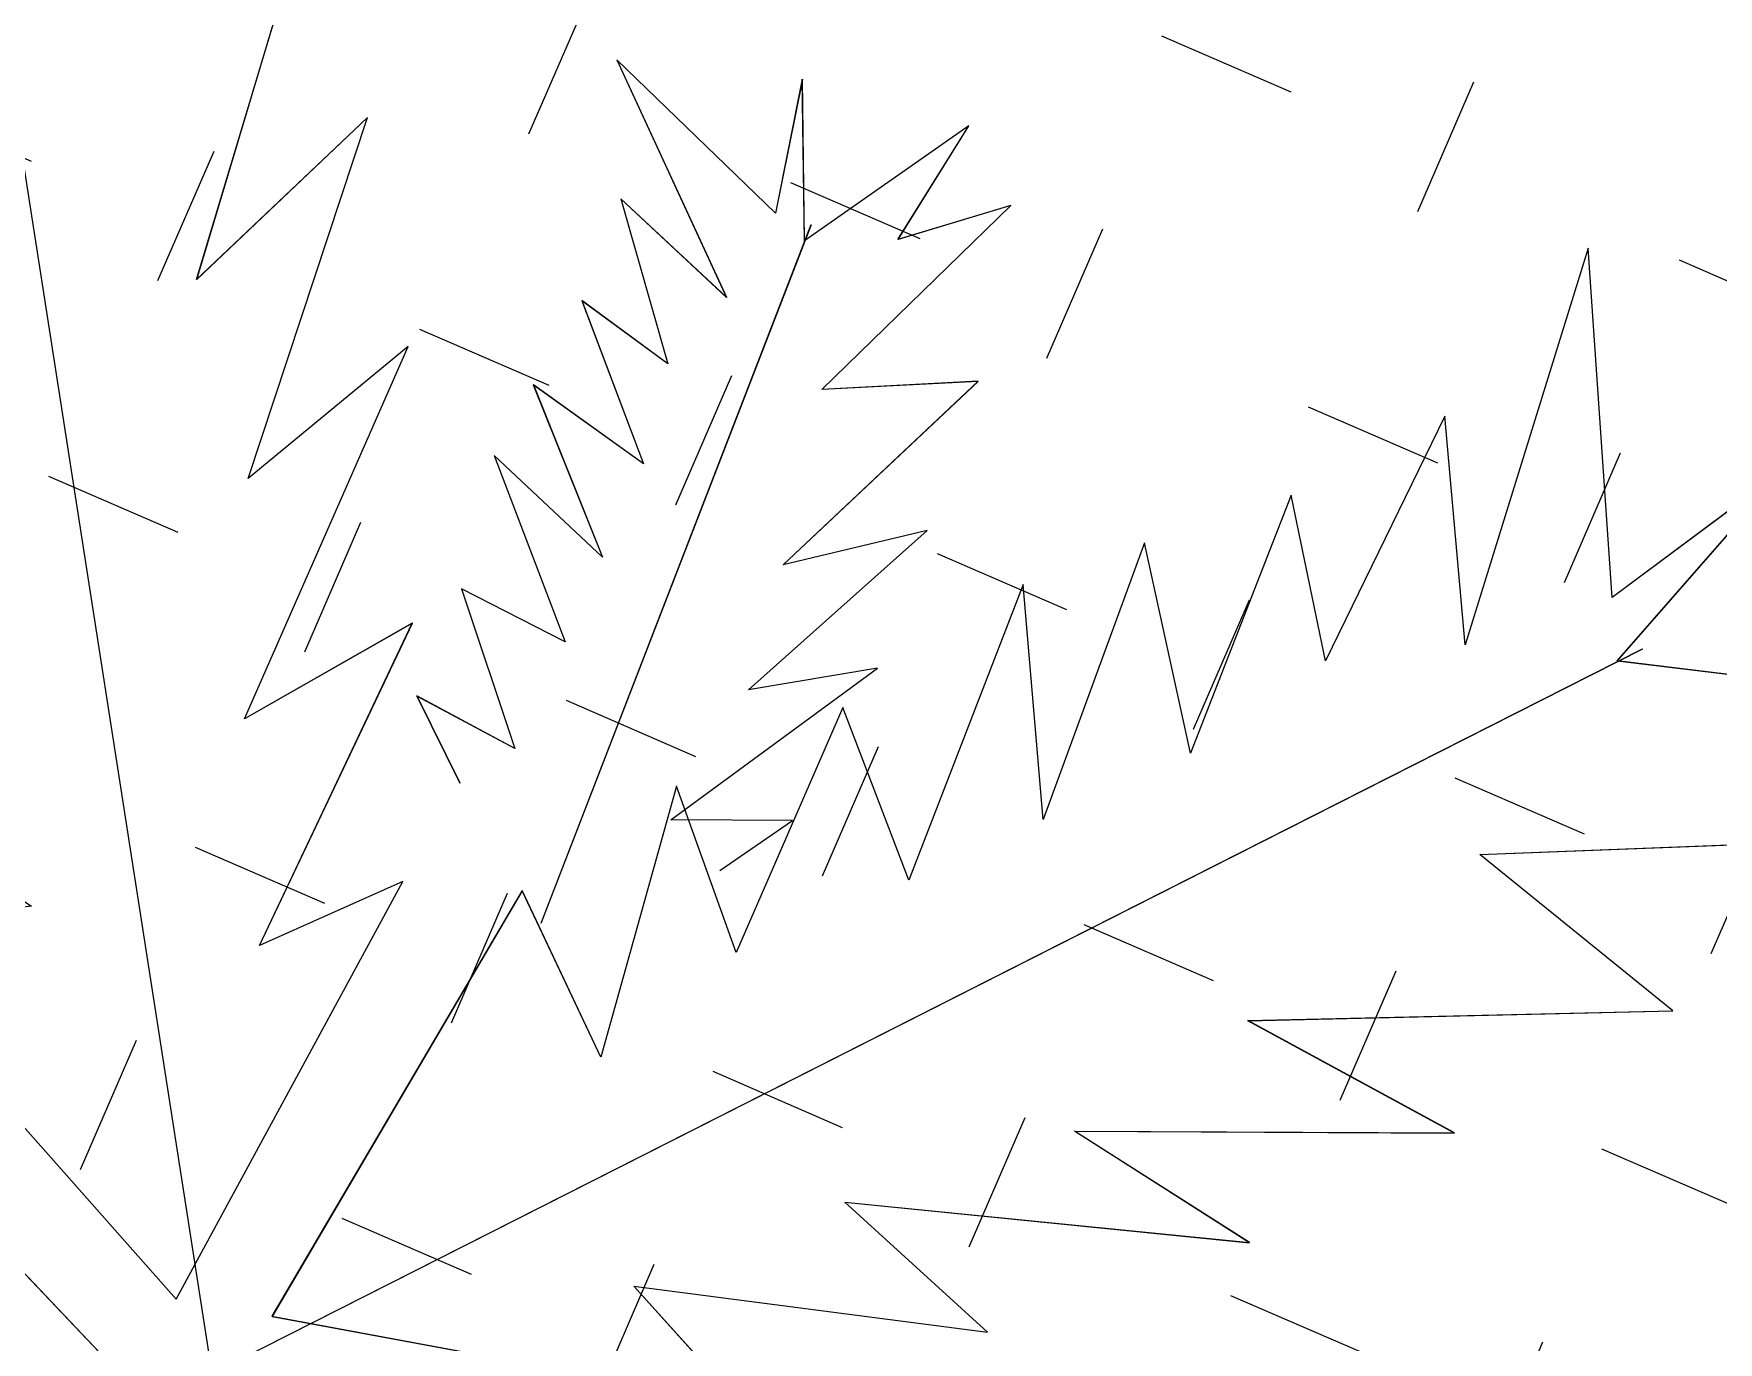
# Model space of a CAD drawing. Extents: x -2063571 to 559285, y 565862 to 1758715.
# Drawn here: x -2062798.11173 to -2062798.07411, y 566286.1186 to 566286.14782 of the extents above; entities that cross this region are included whole.
import ezdxf

# ---------------------------------------------------------------- set-up
doc = ezdxf.new("R2010")
doc.units = 0
doc.header["$MEASUREMENT"] = 0
for name, color, linetype, lineweight in [('CAY', 64, 'CONTINUOUS', 0), ('kichthuoc', 6, 'CONTINUOUS', 0), ('Lift', 1, 'CONTINUOUS', 0), ('Q-DUONG', 22, 'CONTINUOUS', 0)]:
    doc.layers.add(name, color=color, linetype=linetype, lineweight=lineweight)
pattern_1 = [(336.581345463, (-5630456.878, 1390305.53873), (0.328767986843, 0.130044649361), [0.125, -0.375]), (66.581345463, (-5630456.84548, 1390305.45654), (-0.130044649361, 0.328767986843), [0.125, -0.375])]

# ---------------------------------------------------------------- blocks, each defined once
blk = doc.blocks.new('cay CAU VUA')
at = {"layer": 'CAY'}
for p, q in [((-755.8692, 239.7561), (-758.66, 241.2337)), ((-756.9674, 239.7732), (-758.3981, 239.4143)), ((-755.8692, 239.7561), (-758.1368, 237.5585))]:
    blk.add_line(p, q, dxfattribs=at)
for points in [[(-758.9083, 241.7584), (-758.6114, 241.2063), (-759.1136, 241.2589), (-758.7079, 241.1262), (-759.2424, 240.6907), (-758.4647, 240.944), (-758.8096, 240.6514), (-758.2803, 240.7373), (-758.5077, 240.4938), (-757.9786, 240.6247), (-758.2644, 240.3117), (-757.7043, 240.4635), (-758.0595, 240.164), (-757.4544, 240.316), (-757.6572, 240.0138), (-757.1419, 240.1204), (-757.3414, 239.8355), (-756.8195, 240.0217), (-756.998, 239.7059), (-756.0291, 239.7871), (-756.4208, 240.6365), (-756.4887, 240.335), (-756.817, 240.9562), (-756.8637, 240.5787), (-757.2582, 241.2757), (-757.2389, 240.8675), (-757.6676, 241.4812), (-757.6135, 241.0212), (-758.1118, 241.6935), (-758.144, 241.2053), (-758.6456, 241.8602)], [(-757.2553, 240.0012), (-757.418, 240.061), (-757.2808, 239.8646), (-757.7593, 240.0248), (-757.5782, 239.8417), (-758.0376, 239.9485), (-757.8185, 239.7558), (-758.3351, 239.8607), (-758.1445, 239.6185), (-758.6554, 239.7138), (-758.4724, 239.5707), (-758.7355, 239.5555), (-758.3638, 239.422), (-758.6212, 239.235), (-758.3752, 239.3438), (-758.4421, 238.9146), (-758.1846, 239.3609), (-758.2228, 239.0786), (-758.0111, 239.3419), (-758.015, 239.132), (-757.8224, 239.4162), (-757.8243, 239.1493), (-757.626, 239.4564), (-757.6661, 239.1664), (-757.4468, 239.4926), (-757.4144, 239.2656), (-757.218, 239.5327), (-757.1914, 239.3152), (-757.1004, 239.4835)], [(-754.9264, 239.1331), (-755.758, 239.637), (-755.9404, 238.7196)], [(-757.6293, 237.2363), (-757.5475, 237.7662), (-757.3862, 237.4747), (-757.3471, 238.0183), (-757.1378, 237.6498), (-757.1091, 238.2294), (-756.934, 237.799), (-756.8916, 238.4215), (-756.6668, 238.1352), (-756.609, 238.6582), (-756.3997, 238.3804), (-756.4155, 238.9343), (-756.1703, 238.667), (-755.9481, 239.6135), (-756.8769, 239.5035), (-756.6112, 239.3458), (-757.3034, 239.2255), (-756.9589, 239.0645), (-757.7437, 238.9047), (-757.3495, 238.7968), (-758.0656, 238.5788), (-757.6114, 238.488), (-758.4048, 238.2219)]]:
    blk.add_lwpolyline(points, dxfattribs=at)
blk = doc.blocks.new('MB')
at = {"layer": 'Lift'}
h = blk.add_hatch(dxfattribs=at)
h.set_pattern_fill('CROSS', color=8, angle=336.5813, style=0)
h.set_pattern_definition([(336.581345463, (-5630456.878, 1390305.53873), (0.328767986843, 0.130044649361), [0.125, -0.375]), (66.581345463, (-5630456.84548, 1390305.45654), (-0.130044649361, 0.328767986843), [0.125, -0.375])])
h.paths.add_polyline_path([(336.9824, 626.3148, 0.414214), (335.9239, 628.6298), (327.3961, 631.8058, 0.414214), (325.081, 630.7473), (323.8944, 627.561, 0.414214), (324.953, 625.2459), (333.4807, 622.0699, 0.414214), (335.7958, 623.1285)])
h.paths.add_polyline_path([(328.9633, 627.4239), (330.9821, 626.672), (331.1139, 627.0258), (329.0951, 627.7777)], flags=24)
h = blk.add_hatch(dxfattribs=at)
h.set_pattern_fill('CROSS', color=8, angle=336.5813, style=0)
h.set_pattern_definition(pattern_1)
h.paths.add_polyline_path([(336.9824, 626.3148, 0.414214), (335.9239, 628.6298), (327.3961, 631.8058, 0.414214), (325.081, 630.7473), (323.8944, 627.561, 0.414214), (324.953, 625.2459), (333.4807, 622.0699, 0.414214), (335.7958, 623.1285)])
h.paths.add_polyline_path([(328.9633, 627.4239), (330.9821, 626.672), (331.1139, 627.0258), (329.0951, 627.7777)], flags=24)
h = blk.add_hatch(dxfattribs=at)
h.set_pattern_fill('CROSS', color=8, angle=336.5813, style=0)
h.set_pattern_definition(pattern_1)
h.paths.add_polyline_path([(336.9824, 626.3148, 0.414214), (335.9239, 628.6298), (327.3961, 631.8058, 0.414214), (325.081, 630.7473), (323.8944, 627.561, 0.414214), (324.953, 625.2459), (333.4807, 622.0699, 0.414214), (335.7958, 623.1285)])
h.paths.add_polyline_path([(328.9633, 627.4239), (330.9821, 626.672), (331.1139, 627.0258), (329.0951, 627.7777)], flags=24)
h = blk.add_hatch(dxfattribs=at)
h.set_pattern_fill('CROSS', color=8, angle=336.5813, style=0)
h.set_pattern_definition(pattern_1)
h.paths.add_polyline_path([(336.9824, 626.3148, 0.414214), (335.9239, 628.6298), (327.3961, 631.8058, 0.414214), (325.081, 630.7473), (323.8944, 627.561, 0.414214), (324.953, 625.2459), (333.4807, 622.0699, 0.414214), (335.7958, 623.1285)])
h.paths.add_polyline_path([(328.9633, 627.4239), (330.9821, 626.672), (331.1139, 627.0258), (329.0951, 627.7777)], flags=24)
h = blk.add_hatch(dxfattribs=at)
h.set_pattern_fill('CROSS', color=8, angle=336.5813, style=0)
h.set_pattern_definition(pattern_1)
h.paths.add_polyline_path([(336.9824, 626.3148, 0.414214), (335.9239, 628.6298), (327.3961, 631.8058, 0.414214), (325.081, 630.7473), (323.8944, 627.561, 0.414214), (324.953, 625.2459), (333.4807, 622.0699, 0.414214), (335.7958, 623.1285)])
h.paths.add_polyline_path([(328.9633, 627.4239), (330.9821, 626.672), (331.1139, 627.0258), (329.0951, 627.7777)], flags=24)
h = blk.add_hatch(dxfattribs=at)
h.set_pattern_fill('CROSS', color=8, angle=336.5813, style=0)
h.set_pattern_definition(pattern_1)
h.paths.add_polyline_path([(336.9824, 626.3148, 0.414214), (335.9239, 628.6298), (327.3961, 631.8058, 0.414214), (325.081, 630.7473), (323.8944, 627.561, 0.414214), (324.953, 625.2459), (333.4807, 622.0699, 0.414214), (335.7958, 623.1285)])
h.paths.add_polyline_path([(328.9633, 627.4239), (330.9821, 626.672), (331.1139, 627.0258), (329.0951, 627.7777)], flags=24)
h = blk.add_hatch(dxfattribs=at)
h.set_pattern_fill('CROSS', color=8, angle=336.5813, style=0)
h.set_pattern_definition(pattern_1)
h.paths.add_polyline_path([(336.9824, 626.3148, 0.414214), (335.9239, 628.6298), (327.3961, 631.8058, 0.414214), (325.081, 630.7473), (323.8944, 627.561, 0.414214), (324.953, 625.2459), (333.4807, 622.0699, 0.414214), (335.7958, 623.1285)])
h.paths.add_polyline_path([(328.9633, 627.4239), (330.9821, 626.672), (331.1139, 627.0258), (329.0951, 627.7777)], flags=24)
at = {"layer": 'CAY', "color": 8}
for p, q in [((329.5239, 625.3921, 0), (329.3049, 626.7961, 0)), ((329.5239, 625.3921, 0), (329.3049, 626.7961, 0)), ((329.5239, 625.3921, 0), (329.3049, 626.7961, 0)), ((329.5239, 625.3921, 0), (329.3049, 626.7961, 0)), ((329.5239, 625.3921, 0), (329.3049, 626.7961, 0)), ((329.5102, 626.3617, 0), (329.6183, 626.7224, 0)), ((329.5102, 626.3617, 0), (329.6183, 626.7224, 0)), ((329.5102, 626.3617, 0), (329.6183, 626.7224, 0)), ((329.5102, 626.3617, 0), (329.6183, 626.7224, 0)), ((329.5102, 626.3617, 0), (329.6183, 626.7224, 0)), ((330.023, 626.4203, 0), (329.8826, 626.5562, 0)), ((329.8826, 626.5562, 0), (329.9798, 626.3457, 0)), ((330.023, 626.4203, 0), (329.8826, 626.5562, 0)), ((329.8826, 626.5562, 0), (329.9798, 626.3457, 0)), ((330.023, 626.4203, 0), (329.8826, 626.5562, 0)), ((329.8826, 626.5562, 0), (329.9798, 626.3457, 0)), ((330.023, 626.4203, 0), (329.8826, 626.5562, 0)), ((329.8826, 626.5562, 0), (329.9798, 626.3457, 0)), ((330.023, 626.4203, 0), (329.8826, 626.5562, 0)), ((329.8826, 626.5562, 0), (329.9798, 626.3457, 0)), ((330.0469, 626.5389, 0), (330.023, 626.4203, 0)), ((330.0469, 626.5389, 0), (330.023, 626.4203, 0)), ((330.0469, 626.5389, 0), (330.023, 626.4203, 0)), ((330.0469, 626.5389, 0), (330.023, 626.4203, 0)), ((330.0469, 626.5389, 0), (330.023, 626.4203, 0)), ((330.0488, 626.3958, 0), (330.0469, 626.5389, 0)), ((330.0488, 626.3958, 0), (330.0469, 626.5389, 0)), ((330.0488, 626.3958, 0), (330.0469, 626.5389, 0)), ((330.0488, 626.3958, 0), (330.0469, 626.5389, 0)), ((330.0488, 626.3958, 0), (330.0469, 626.5389, 0)), ((329.6614, 626.5051, 0), (329.5102, 626.3617, 0)), ((329.6614, 626.5051, 0), (329.5102, 626.3617, 0)), ((329.6614, 626.5051, 0), (329.5102, 626.3617, 0)), ((329.6614, 626.5051, 0), (329.5102, 626.3617, 0)), ((329.6614, 626.5051, 0), (329.5102, 626.3617, 0)), ((329.5557, 626.1852, 0), (329.6614, 626.5051, 0)), ((329.5557, 626.1852, 0), (329.6614, 626.5051, 0)), ((329.5557, 626.1852, 0), (329.6614, 626.5051, 0)), ((329.5557, 626.1852, 0), (329.6614, 626.5051, 0)), ((329.5557, 626.1852, 0), (329.6614, 626.5051, 0)), ((330.1943, 626.4977, 0), (330.0488, 626.3958, 0)), ((330.1943, 626.4977, 0), (330.0488, 626.3958, 0)), ((330.1943, 626.4977, 0), (330.0488, 626.3958, 0)), ((330.1943, 626.4977, 0), (330.0488, 626.3958, 0)), ((330.1943, 626.4977, 0), (330.0488, 626.3958, 0)), ((330.1317, 626.3971, 0), (330.1943, 626.4977, 0)), ((330.1317, 626.3971, 0), (330.1943, 626.4977, 0)), ((330.1317, 626.3971, 0), (330.1943, 626.4977, 0)), ((330.1317, 626.3971, 0), (330.1943, 626.4977, 0)), ((330.1317, 626.3971, 0), (330.1943, 626.4977, 0)), ((329.9798, 626.3457, 0), (329.886, 626.4331, 0)), ((329.886, 626.4331, 0), (329.9278, 626.2869, 0)), ((329.9798, 626.3457, 0), (329.886, 626.4331, 0)), ((329.886, 626.4331, 0), (329.9278, 626.2869, 0)), ((329.9798, 626.3457, 0), (329.886, 626.4331, 0)), ((329.886, 626.4331, 0), (329.9278, 626.2869, 0)), ((329.9798, 626.3457, 0), (329.886, 626.4331, 0)), ((329.886, 626.4331, 0), (329.9278, 626.2869, 0)), ((329.9798, 626.3457, 0), (329.886, 626.4331, 0)), ((329.886, 626.4331, 0), (329.9278, 626.2869, 0)), ((330.0641, 626.2641, 0), (330.2317, 626.4272, 0)), ((330.0641, 626.2641, 0), (330.2317, 626.4272, 0)), ((330.0641, 626.2641, 0), (330.2317, 626.4272, 0)), ((330.0641, 626.2641, 0), (330.2317, 626.4272, 0)), ((330.0641, 626.2641, 0), (330.2317, 626.4272, 0)), ((330.2317, 626.4272, 0), (330.1317, 626.3971, 0)), ((330.2317, 626.4272, 0), (330.1317, 626.3971, 0)), ((330.2317, 626.4272, 0), (330.1317, 626.3971, 0)), ((330.2317, 626.4272, 0), (330.1317, 626.3971, 0)), ((330.2317, 626.4272, 0), (330.1317, 626.3971, 0)), ((329.8154, 625.7913, 0), (330.0549, 626.4103, 0)), ((329.8154, 625.7913, 0), (330.0549, 626.4103, 0)), ((329.8154, 625.7913, 0), (330.0549, 626.4103, 0)), ((329.8154, 625.7913, 0), (330.0549, 626.4103, 0)), ((329.8154, 625.7913, 0), (330.0549, 626.4103, 0)), ((330.7432, 626.3893, 0), (330.6344, 626.0377, 0)), ((330.7432, 626.3893, 0), (330.6344, 626.0377, 0)), ((330.7432, 626.3893, 0), (330.6344, 626.0377, 0)), ((330.7432, 626.3893, 0), (330.6344, 626.0377, 0)), ((330.7432, 626.3893, 0), (330.6344, 626.0377, 0)), ((330.7645, 626.0798, 0), (330.7432, 626.3893, 0)), ((330.7645, 626.0798, 0), (330.7432, 626.3893, 0)), ((330.7645, 626.0798, 0), (330.7432, 626.3893, 0)), ((330.7645, 626.0798, 0), (330.7432, 626.3893, 0)), ((330.7645, 626.0798, 0), (330.7432, 626.3893, 0)), ((329.9278, 626.2869, 0), (329.8516, 626.3428, 0)), ((329.8516, 626.3428, 0), (329.9061, 626.1982, 0)), ((329.9278, 626.2869, 0), (329.8516, 626.3428, 0)), ((329.8516, 626.3428, 0), (329.9061, 626.1982, 0)), ((329.9278, 626.2869, 0), (329.8516, 626.3428, 0)), ((329.8516, 626.3428, 0), (329.9061, 626.1982, 0)), ((329.9278, 626.2869, 0), (329.8516, 626.3428, 0)), ((329.8516, 626.3428, 0), (329.9061, 626.1982, 0)), ((329.9278, 626.2869, 0), (329.8516, 626.3428, 0)), ((329.8516, 626.3428, 0), (329.9061, 626.1982, 0)), ((329.5526, 625.9722, 0), (329.6976, 626.3021, 0)), ((329.5526, 625.9722, 0), (329.6976, 626.3021, 0)), ((329.5526, 625.9722, 0), (329.6976, 626.3021, 0)), ((329.5526, 625.9722, 0), (329.6976, 626.3021, 0)), ((329.5526, 625.9722, 0), (329.6976, 626.3021, 0)), ((329.6976, 626.3021, 0), (329.5557, 626.1852, 0)), ((329.6976, 626.3021, 0), (329.5557, 626.1852, 0)), ((329.6976, 626.3021, 0), (329.5557, 626.1852, 0)), ((329.6976, 626.3021, 0), (329.5557, 626.1852, 0)), ((329.6976, 626.3021, 0), (329.5557, 626.1852, 0)), ((329.9061, 626.1982, 0), (329.8085, 626.2683, 0)), ((329.8085, 626.2683, 0), (329.8699, 626.1156, 0)), ((329.9061, 626.1982, 0), (329.8085, 626.2683, 0)), ((329.8085, 626.2683, 0), (329.8699, 626.1156, 0)), ((329.9061, 626.1982, 0), (329.8085, 626.2683, 0)), ((329.8085, 626.2683, 0), (329.8699, 626.1156, 0)), ((329.9061, 626.1982, 0), (329.8085, 626.2683, 0)), ((329.8085, 626.2683, 0), (329.8699, 626.1156, 0)), ((329.9061, 626.1982, 0), (329.8085, 626.2683, 0)), ((329.8085, 626.2683, 0), (329.8699, 626.1156, 0)), ((330.0299, 626.1087, 0), (330.2026, 626.2713, 0)), ((330.0299, 626.1087, 0), (330.2026, 626.2713, 0)), ((330.0299, 626.1087, 0), (330.2026, 626.2713, 0)), ((330.0299, 626.1087, 0), (330.2026, 626.2713, 0)), ((330.0299, 626.1087, 0), (330.2026, 626.2713, 0)), ((330.2026, 626.2713, 0), (330.0641, 626.2641, 0)), ((330.2026, 626.2713, 0), (330.0641, 626.2641, 0)), ((330.2026, 626.2713, 0), (330.0641, 626.2641, 0)), ((330.2026, 626.2713, 0), (330.0641, 626.2641, 0)), ((330.2026, 626.2713, 0), (330.0641, 626.2641, 0)), ((330.6164, 626.2404, 0), (330.5106, 626.0236, 0)), ((330.6164, 626.2404, 0), (330.5106, 626.0236, 0)), ((330.6164, 626.2404, 0), (330.5106, 626.0236, 0)), ((330.6164, 626.2404, 0), (330.5106, 626.0236, 0)), ((330.6164, 626.2404, 0), (330.5106, 626.0236, 0)), ((330.6344, 626.0377, 0), (330.6164, 626.2404, 0)), ((330.6344, 626.0377, 0), (330.6164, 626.2404, 0)), ((330.6344, 626.0377, 0), (330.6164, 626.2404, 0)), ((330.6344, 626.0377, 0), (330.6164, 626.2404, 0)), ((330.6344, 626.0377, 0), (330.6164, 626.2404, 0)), ((329.8699, 626.1156, 0), (329.7737, 626.2057, 0)), ((329.7737, 626.2057, 0), (329.8367, 626.0404, 0)), ((329.8699, 626.1156, 0), (329.7737, 626.2057, 0)), ((329.7737, 626.2057, 0), (329.8367, 626.0404, 0)), ((329.8699, 626.1156, 0), (329.7737, 626.2057, 0)), ((329.7737, 626.2057, 0), (329.8367, 626.0404, 0)), ((329.8699, 626.1156, 0), (329.7737, 626.2057, 0)), ((329.7737, 626.2057, 0), (329.8367, 626.0404, 0)), ((329.8699, 626.1156, 0), (329.7737, 626.2057, 0)), ((329.7737, 626.2057, 0), (329.8367, 626.0404, 0)), ((330.9186, 626.1945, 0), (330.7645, 626.0798, 0)), ((330.9186, 626.1945, 0), (330.7645, 626.0798, 0)), ((330.9186, 626.1945, 0), (330.7645, 626.0798, 0)), ((330.9186, 626.1945, 0), (330.7645, 626.0798, 0)), ((330.9186, 626.1945, 0), (330.7645, 626.0798, 0)), ((330.7689, 626.0235, 0), (330.9186, 626.1945, 0)), ((330.7689, 626.0235, 0), (330.9186, 626.1945, 0)), ((330.7689, 626.0235, 0), (330.9186, 626.1945, 0)), ((330.7689, 626.0235, 0), (330.9186, 626.1945, 0)), ((330.7689, 626.0235, 0), (330.9186, 626.1945, 0)), ((330.4801, 626.1704, 0), (330.3909, 625.9419, 0)), ((330.4801, 626.1704, 0), (330.3909, 625.9419, 0)), ((330.4801, 626.1704, 0), (330.3909, 625.9419, 0)), ((330.4801, 626.1704, 0), (330.3909, 625.9419, 0)), ((330.4801, 626.1704, 0), (330.3909, 625.9419, 0)), ((330.5106, 626.0236, 0), (330.4801, 626.1704, 0)), ((330.5106, 626.0236, 0), (330.4801, 626.1704, 0)), ((330.5106, 626.0236, 0), (330.4801, 626.1704, 0)), ((330.5106, 626.0236, 0), (330.4801, 626.1704, 0)), ((330.5106, 626.0236, 0), (330.4801, 626.1704, 0)), ((329.9991, 625.9981, 0), (330.1576, 626.1392, 0)), ((329.9991, 625.9981, 0), (330.1576, 626.1392, 0)), ((329.9991, 625.9981, 0), (330.1576, 626.1392, 0)), ((329.9991, 625.9981, 0), (330.1576, 626.1392, 0)), ((329.9991, 625.9981, 0), (330.1576, 626.1392, 0)), ((330.1576, 626.1392, 0), (330.0299, 626.1087, 0)), ((330.1576, 626.1392, 0), (330.0299, 626.1087, 0)), ((330.1576, 626.1392, 0), (330.0299, 626.1087, 0)), ((330.1576, 626.1392, 0), (330.0299, 626.1087, 0)), ((330.1576, 626.1392, 0), (330.0299, 626.1087, 0)), ((330.35, 626.1282, 0), (330.2604, 625.883, 0)), ((330.35, 626.1282, 0), (330.2604, 625.883, 0)), ((330.35, 626.1282, 0), (330.2604, 625.883, 0)), ((330.35, 626.1282, 0), (330.2604, 625.883, 0)), ((330.35, 626.1282, 0), (330.2604, 625.883, 0)), ((330.3909, 625.9419, 0), (330.35, 626.1282, 0)), ((330.3909, 625.9419, 0), (330.35, 626.1282, 0)), ((330.3909, 625.9419, 0), (330.35, 626.1282, 0)), ((330.3909, 625.9419, 0), (330.35, 626.1282, 0)), ((330.3909, 625.9419, 0), (330.35, 626.1282, 0)), ((330.2425, 626.0913, 0), (330.1413, 625.8294, 0)), ((330.2425, 626.0913, 0), (330.1413, 625.8294, 0)), ((330.2425, 626.0913, 0), (330.1413, 625.8294, 0)), ((330.2425, 626.0913, 0), (330.1413, 625.8294, 0)), ((330.2425, 626.0913, 0), (330.1413, 625.8294, 0)), ((330.2604, 625.883, 0), (330.2425, 626.0913, 0)), ((330.2604, 625.883, 0), (330.2425, 626.0913, 0)), ((330.2604, 625.883, 0), (330.2425, 626.0913, 0)), ((330.2604, 625.883, 0), (330.2425, 626.0913, 0)), ((330.2604, 625.883, 0), (330.2425, 626.0913, 0)), ((329.8367, 626.0404, 0), (329.7448, 626.0874, 0)), ((329.7448, 626.0874, 0), (329.792, 625.9459, 0)), ((329.8367, 626.0404, 0), (329.7448, 626.0874, 0)), ((329.7448, 626.0874, 0), (329.792, 625.9459, 0)), ((329.8367, 626.0404, 0), (329.7448, 626.0874, 0)), ((329.7448, 626.0874, 0), (329.792, 625.9459, 0)), ((329.8367, 626.0404, 0), (329.7448, 626.0874, 0)), ((329.7448, 626.0874, 0), (329.792, 625.9459, 0)), ((329.8367, 626.0404, 0), (329.7448, 626.0874, 0)), ((329.7448, 626.0874, 0), (329.792, 625.9459, 0)), ((329.7013, 626.057, 0), (329.5526, 625.9722, 0)), ((329.7013, 626.057, 0), (329.5526, 625.9722, 0)), ((329.7013, 626.057, 0), (329.5526, 625.9722, 0)), ((329.7013, 626.057, 0), (329.5526, 625.9722, 0)), ((329.7013, 626.057, 0), (329.5526, 625.9722, 0)), ((329.5658, 625.7713, 0), (329.7013, 626.057, 0)), ((329.5658, 625.7713, 0), (329.7013, 626.057, 0)), ((329.5658, 625.7713, 0), (329.7013, 626.057, 0)), ((329.5658, 625.7713, 0), (329.7013, 626.057, 0)), ((329.5658, 625.7713, 0), (329.7013, 626.057, 0)), ((329.5239, 625.3921, 0), (330.7916, 626.0343, 0)), ((329.5239, 625.3921, 0), (330.7916, 626.0343, 0)), ((329.5239, 625.3921, 0), (330.7916, 626.0343, 0)), ((329.5239, 625.3921, 0), (330.7916, 626.0343, 0)), ((329.5239, 625.3921, 0), (330.7916, 626.0343, 0)), ((329.9303, 625.8828, 0), (330.1134, 626.0171, 0)), ((329.9303, 625.8828, 0), (330.1134, 626.0171, 0)), ((329.9303, 625.8828, 0), (330.1134, 626.0171, 0)), ((329.9303, 625.8828, 0), (330.1134, 626.0171, 0)), ((329.9303, 625.8828, 0), (330.1134, 626.0171, 0)), ((330.1134, 626.0171, 0), (329.9991, 625.9981, 0)), ((330.1134, 626.0171, 0), (329.9991, 625.9981, 0)), ((330.1134, 626.0171, 0), (329.9991, 625.9981, 0)), ((330.1134, 626.0171, 0), (329.9991, 625.9981, 0)), ((330.1134, 626.0171, 0), (329.9991, 625.9981, 0)), ((331.0489, 625.9893, 0), (330.7689, 626.0235, 0)), ((331.0489, 625.9893, 0), (330.7689, 626.0235, 0)), ((331.0489, 625.9893, 0), (330.7689, 626.0235, 0)), ((331.0489, 625.9893, 0), (330.7689, 626.0235, 0)), ((331.0489, 625.9893, 0), (330.7689, 626.0235, 0)), ((329.792, 625.9459, 0), (329.7052, 625.9925, 0)), ((329.7052, 625.9925, 0), (329.7434, 625.9154, 0)), ((329.792, 625.9459, 0), (329.7052, 625.9925, 0)), ((329.7052, 625.9925, 0), (329.7434, 625.9154, 0)), ((329.792, 625.9459, 0), (329.7052, 625.9925, 0)), ((329.7052, 625.9925, 0), (329.7434, 625.9154, 0)), ((329.792, 625.9459, 0), (329.7052, 625.9925, 0)), ((329.7052, 625.9925, 0), (329.7434, 625.9154, 0)), ((329.792, 625.9459, 0), (329.7052, 625.9925, 0)), ((329.7052, 625.9925, 0), (329.7434, 625.9154, 0)), ((330.0829, 625.9824, 0), (329.9883, 625.7653, 0)), ((330.0829, 625.9824, 0), (329.9883, 625.7653, 0)), ((330.0829, 625.9824, 0), (329.9883, 625.7653, 0)), ((330.0829, 625.9824, 0), (329.9883, 625.7653, 0)), ((330.0829, 625.9824, 0), (329.9883, 625.7653, 0)), ((330.1413, 625.8294, 0), (330.0829, 625.9824, 0)), ((330.1413, 625.8294, 0), (330.0829, 625.9824, 0)), ((330.1413, 625.8294, 0), (330.0829, 625.9824, 0)), ((330.1413, 625.8294, 0), (330.0829, 625.9824, 0)), ((330.1413, 625.8294, 0), (330.0829, 625.9824, 0)), ((329.9354, 625.9126, 0), (329.8683, 625.6724, 0)), ((329.9354, 625.9126, 0), (329.8683, 625.6724, 0)), ((329.9354, 625.9126, 0), (329.8683, 625.6724, 0)), ((329.9354, 625.9126, 0), (329.8683, 625.6724, 0)), ((329.9354, 625.9126, 0), (329.8683, 625.6724, 0)), ((329.9883, 625.7653, 0), (329.9354, 625.9126, 0)), ((329.9883, 625.7653, 0), (329.9354, 625.9126, 0)), ((329.9883, 625.7653, 0), (329.9354, 625.9126, 0)), ((329.9883, 625.7653, 0), (329.9354, 625.9126, 0)), ((329.9883, 625.7653, 0), (329.9354, 625.9126, 0)), ((330.0381, 625.8822, 0), (329.9303, 625.8828, 0)), ((330.0381, 625.8822, 0), (329.9303, 625.8828, 0)), ((330.0381, 625.8822, 0), (329.9303, 625.8828, 0)), ((330.0381, 625.8822, 0), (329.9303, 625.8828, 0)), ((330.0381, 625.8822, 0), (329.9303, 625.8828, 0)), ((329.9739, 625.8379, 0), (330.0381, 625.8822, 0)), ((329.9739, 625.8379, 0), (330.0381, 625.8822, 0)), ((329.9739, 625.8379, 0), (330.0381, 625.8822, 0)), ((329.9739, 625.8379, 0), (330.0381, 625.8822, 0)), ((329.9739, 625.8379, 0), (330.0381, 625.8822, 0)), ((330.6472, 625.852, 0), (331.0181, 625.8663, 0)), ((330.6472, 625.852, 0), (331.0181, 625.8663, 0)), ((330.6472, 625.852, 0), (331.0181, 625.8663, 0)), ((330.6472, 625.852, 0), (331.0181, 625.8663, 0)), ((330.6472, 625.852, 0), (331.0181, 625.8663, 0)), ((330.8183, 625.7134, 0), (330.6472, 625.852, 0)), ((330.8183, 625.7134, 0), (330.6472, 625.852, 0)), ((330.8183, 625.7134, 0), (330.6472, 625.852, 0)), ((330.8183, 625.7134, 0), (330.6472, 625.852, 0)), ((330.8183, 625.7134, 0), (330.6472, 625.852, 0)), ((329.492, 625.4581, 0), (329.6927, 625.8281, 0)), ((329.492, 625.4581, 0), (329.6927, 625.8281, 0)), ((329.492, 625.4581, 0), (329.6927, 625.8281, 0)), ((329.492, 625.4581, 0), (329.6927, 625.8281, 0)), ((329.492, 625.4581, 0), (329.6927, 625.8281, 0)), ((329.6927, 625.8281, 0), (329.5658, 625.7713, 0)), ((329.6927, 625.8281, 0), (329.5658, 625.7713, 0)), ((329.6927, 625.8281, 0), (329.5658, 625.7713, 0)), ((329.6927, 625.8281, 0), (329.5658, 625.7713, 0)), ((329.6927, 625.8281, 0), (329.5658, 625.7713, 0)), ((329.7986, 625.82, 0), (329.5769, 625.4428, 0)), ((329.7986, 625.82, 0), (329.5769, 625.4428, 0)), ((329.7986, 625.82, 0), (329.5769, 625.4428, 0)), ((329.7986, 625.82, 0), (329.5769, 625.4428, 0)), ((329.7986, 625.82, 0), (329.5769, 625.4428, 0)), ((329.8683, 625.6724, 0), (329.7986, 625.82, 0)), ((329.8683, 625.6724, 0), (329.7986, 625.82, 0)), ((329.8683, 625.6724, 0), (329.7986, 625.82, 0)), ((329.8683, 625.6724, 0), (329.7986, 625.82, 0)), ((329.8683, 625.6724, 0), (329.7986, 625.82, 0)), ((329.2018, 625.7855, 0), (329.492, 625.4581, 0)), ((329.2018, 625.7855, 0), (329.492, 625.4581, 0)), ((329.2018, 625.7855, 0), (329.492, 625.4581, 0)), ((329.2018, 625.7855, 0), (329.492, 625.4581, 0)), ((329.2018, 625.7855, 0), (329.492, 625.4581, 0)), ((330.4418, 625.7048, 0), (330.8183, 625.7134, 0)), ((330.4418, 625.7048, 0), (330.8183, 625.7134, 0)), ((330.4418, 625.7048, 0), (330.8183, 625.7134, 0)), ((330.4418, 625.7048, 0), (330.8183, 625.7134, 0)), ((330.4418, 625.7048, 0), (330.8183, 625.7134, 0)), ((330.6249, 625.6052, 0), (330.4418, 625.7048, 0)), ((330.6249, 625.6052, 0), (330.4418, 625.7048, 0)), ((330.6249, 625.6052, 0), (330.4418, 625.7048, 0)), ((330.6249, 625.6052, 0), (330.4418, 625.7048, 0)), ((330.6249, 625.6052, 0), (330.4418, 625.7048, 0)), ((329.4513, 625.3822, 0), (329.1615, 625.6873, 0)), ((329.4513, 625.3822, 0), (329.1615, 625.6873, 0)), ((329.4513, 625.3822, 0), (329.1615, 625.6873, 0)), ((329.4513, 625.3822, 0), (329.1615, 625.6873, 0)), ((329.4513, 625.3822, 0), (329.1615, 625.6873, 0)), ((330.4431, 625.5081, 0), (330.2881, 625.607, 0)), ((330.2881, 625.607, 0), (330.6249, 625.6052, 0)), ((330.4431, 625.5081, 0), (330.2881, 625.607, 0)), ((330.2881, 625.607, 0), (330.6249, 625.6052, 0)), ((330.4431, 625.5081, 0), (330.2881, 625.607, 0)), ((330.2881, 625.607, 0), (330.6249, 625.6052, 0)), ((330.4431, 625.5081, 0), (330.2881, 625.607, 0)), ((330.2881, 625.607, 0), (330.6249, 625.6052, 0)), ((330.4431, 625.5081, 0), (330.2881, 625.607, 0)), ((330.2881, 625.607, 0), (330.6249, 625.6052, 0)), ((330.2111, 625.4289, 0), (330.0845, 625.5441, 0)), ((330.0845, 625.5441, 0), (330.4431, 625.5081, 0)), ((330.2111, 625.4289, 0), (330.0845, 625.5441, 0)), ((330.0845, 625.5441, 0), (330.4431, 625.5081, 0)), ((330.2111, 625.4289, 0), (330.0845, 625.5441, 0)), ((330.0845, 625.5441, 0), (330.4431, 625.5081, 0)), ((330.2111, 625.4289, 0), (330.0845, 625.5441, 0)), ((330.0845, 625.5441, 0), (330.4431, 625.5081, 0)), ((330.2111, 625.4289, 0), (330.0845, 625.5441, 0)), ((330.0845, 625.5441, 0), (330.4431, 625.5081, 0)), ((329.9908, 625.3663, 0), (329.8976, 625.4695, 0)), ((329.8976, 625.4695, 0), (330.2111, 625.4289, 0)), ((329.9908, 625.3663, 0), (329.8976, 625.4695, 0)), ((329.8976, 625.4695, 0), (330.2111, 625.4289, 0)), ((329.9908, 625.3663, 0), (329.8976, 625.4695, 0)), ((329.8976, 625.4695, 0), (330.2111, 625.4289, 0)), ((329.9908, 625.3663, 0), (329.8976, 625.4695, 0)), ((329.8976, 625.4695, 0), (330.2111, 625.4289, 0)), ((329.9908, 625.3663, 0), (329.8976, 625.4695, 0)), ((329.8976, 625.4695, 0), (330.2111, 625.4289, 0)), ((329.5769, 625.4428, 0), (329.9908, 625.3663, 0)), ((329.5769, 625.4428, 0), (329.9908, 625.3663, 0)), ((329.5769, 625.4428, 0), (329.9908, 625.3663, 0)), ((329.5769, 625.4428, 0), (329.9908, 625.3663, 0)), ((329.5769, 625.4428, 0), (329.9908, 625.3663, 0))]:
    blk.add_line(p, q, dxfattribs=at)
at = {"layer": 'kichthuoc', "color": 8, "xscale": 0.4500000001162396, "yscale": 0.4500000001162396, "zscale": 0.4500000001162396, "rotation": 234.7664135530048}
blk.add_blockref('cay CAU VUA', (45.1672, 409.8056, 0), dxfattribs=at)
blk.add_blockref('cay CAU VUA', (45.1672, 409.8056, 0), dxfattribs=at)

msp = doc.modelspace()

# ---------------------------------------------------------------- block references
at = {"layer": 'Q-DUONG', "xscale": 0.02520000000004075, "yscale": 0.02520000000004075, "zscale": 0.02520000000004075}
msp.add_blockref('MB', (-2062806.411749, 566270.358022), dxfattribs=at)

doc.saveas('drawing.dxf')
